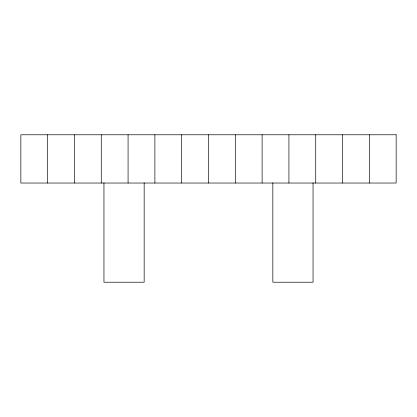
<?xml version="1.0" encoding="UTF-8"?>
<svg xmlns="http://www.w3.org/2000/svg" width="417" height="417" viewBox="0 0 417 417"><rect width="100%" height="100%" fill="white"/><g stroke="black" fill="none" stroke-linecap="round" stroke-linejoin="round"><path stroke-width="0.63" d="M369.342 134.78L369.342 183.032M342.534 134.78L342.534 183.032M315.726 134.78L315.726 183.032M313.047 182.844L313.047 282.22L272.838 282.22L272.838 182.844M288.924 134.78L288.924 183.032M262.116 134.78L262.116 183.032M235.308 134.78L235.308 183.032M208.5 134.78L208.5 183.032M181.692 134.78L181.692 183.032M154.884 134.78L154.884 183.032M144.162 182.844L144.162 282.22L103.953 282.22L103.953 182.844M128.076 134.78L128.076 183.032M101.274 134.78L101.274 183.032M74.466 134.78L74.466 183.032M47.658 134.78L47.658 183.032M396.15 134.78L20.85 134.78L20.85 183.032L396.15 183.032L396.15 134.78"/></g></svg>
